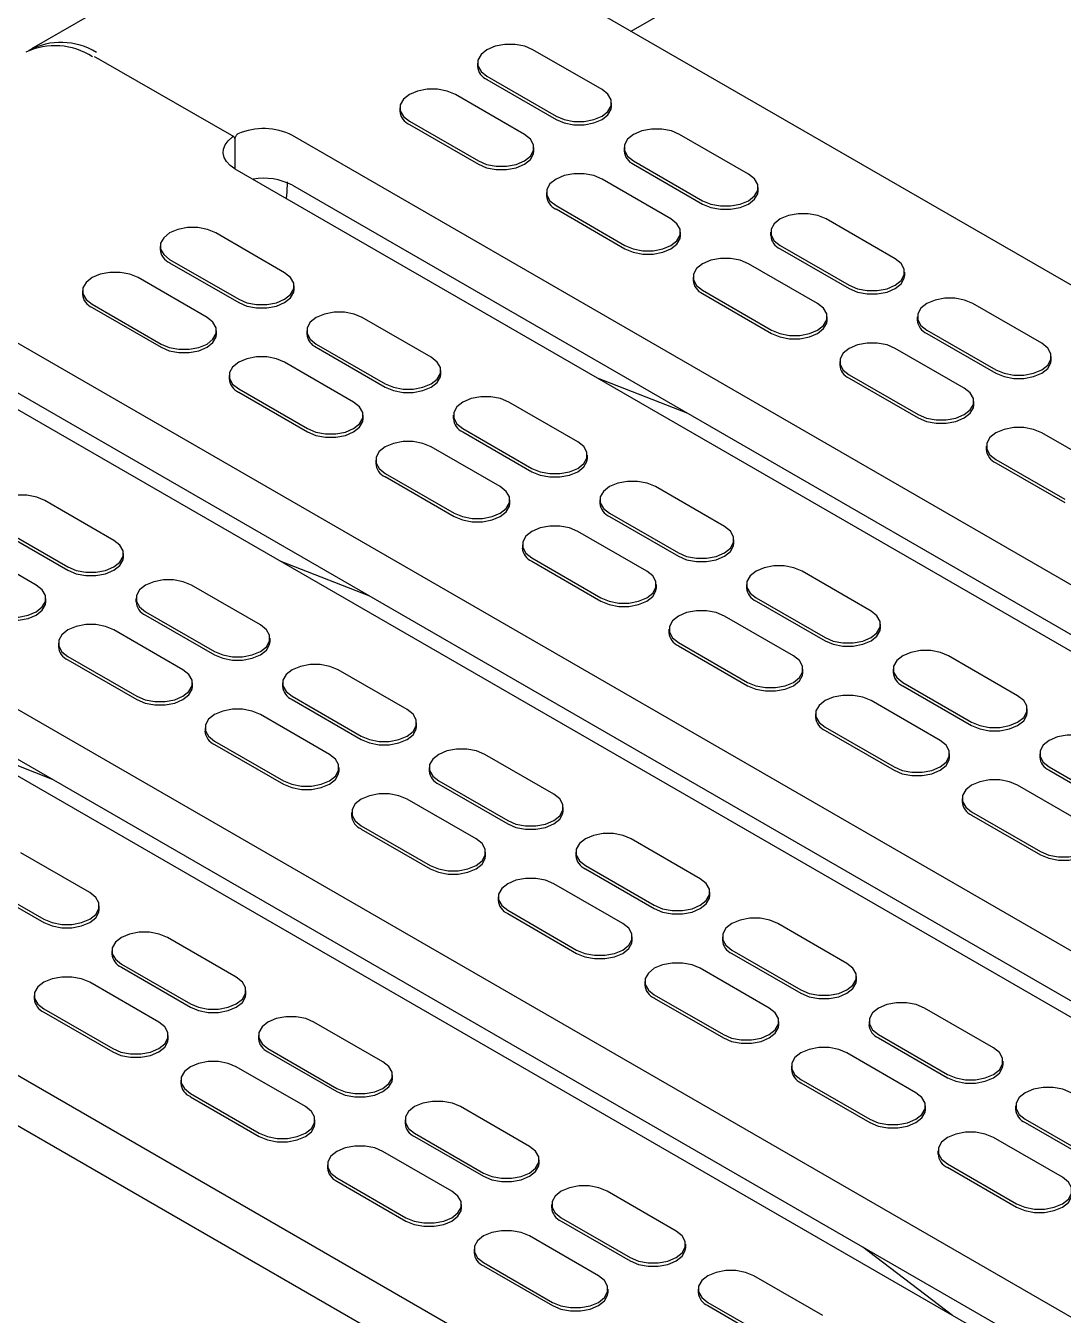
# Model space of a CAD drawing. Extents: x 0 to 1823, y 0 to 1336.
# Drawn here: x 1229.1 to 1356.7, y 552.9 to 711.6 of the extents above; entities that cross this region are included whole.
import ezdxf

# ---------------------------------------------------------------- set-up
doc = ezdxf.new("R2010")
doc.units = 0
doc.header["$LTSCALE"] = 10
doc.header["$MEASUREMENT"] = 0
doc.layers.get('0').update_dxf_attribs({"linetype": 'CONTINUOUS'})

msp = doc.modelspace()

# ---------------------------------------------------------------- linework, layer by layer
at = {"color": 7, "linetype": 'Continuous', "lineweight": 25}
for p, q in [((1303.6, 710.91), (1350.36, 737.9)), ((1268.16, 730.86), (1229.83, 708.73)), ((1293.88, 716.52), (1476.31, 611.2)), ((1238.13, 707.48), (1237.59, 707.77)), ((1300, 703.72), (1291.51, 708.62)), ((1254.75, 697.89), (1238.13, 707.48)), ((1284.68, 706.99), (1284.68, 706.58)), ((1285.85, 705.36), (1294.34, 700.46)), ((1285.85, 704.95), (1294.34, 700.05)), ((1290.45, 698.21), (1281.96, 703.11)), ((1275.14, 701.48), (1275.14, 701.07)), ((1301.17, 701.68), (1301.17, 702.09)), ((1276.31, 699.85), (1284.79, 694.95)), ((1276.31, 699.44), (1284.79, 694.54)), ((1318.03, 693.31), (1309.54, 698.21)), ((1254.85, 697.66), (1254.85, 693.99)), ((1444.35, 592.75), (1261.92, 698.07)), ((1291.62, 696.17), (1291.62, 696.58)), ((1302.71, 696.58), (1302.71, 696.17)), ((1254.85, 693.99), (1437.28, 588.67)), ((1303.89, 694.95), (1312.37, 690.05)), ((1303.89, 694.54), (1312.37, 689.64)), ((1261.92, 691.95), (1442.11, 587.92)), ((1308.48, 687.8), (1300, 692.7)), ((1293.17, 691.07), (1293.17, 690.66)), ((1319.2, 691.27), (1319.2, 691.68)), ((1294.34, 689.44), (1302.82, 684.54)), ((1294.34, 689.03), (1302.82, 684.13)), ((1336.06, 682.91), (1327.57, 687.8)), ((1260.96, 681.19), (1252.48, 686.09)), ((1309.65, 685.76), (1309.65, 686.17)), ((1320.74, 686.17), (1320.74, 685.76)), ((1245.65, 684.46), (1245.65, 684.05)), ((1321.92, 684.54), (1330.4, 679.64)), ((1321.92, 684.13), (1330.4, 679.23)), ((1246.82, 682.82), (1255.31, 677.93)), ((1246.82, 682.42), (1255.31, 677.52)), ((1326.51, 677.39), (1318.03, 682.29)), ((1337.23, 680.86), (1337.23, 681.27)), ((1251.42, 675.68), (1242.93, 680.58)), ((1262.14, 679.15), (1262.14, 679.56)), ((1311.2, 680.66), (1311.2, 680.25)), ((1236.1, 678.95), (1236.1, 678.54)), ((1312.37, 679.03), (1320.86, 674.13)), ((1312.37, 678.62), (1320.86, 673.72)), ((1237.28, 677.31), (1245.76, 672.41)), ((1237.28, 676.9), (1245.76, 672.01)), ((1354.09, 672.5), (1345.6, 677.39)), ((1405.32, 570.22), (1222.89, 675.54)), ((1279, 670.78), (1270.51, 675.68)), ((1327.68, 675.35), (1327.68, 675.76)), ((1338.78, 675.76), (1338.78, 675.35)), ((1252.59, 673.64), (1252.59, 674.05)), ((1263.68, 674.05), (1263.68, 673.64)), ((1339.95, 674.13), (1348.43, 669.23)), ((1339.95, 673.72), (1348.43, 668.82)), ((1215.82, 671.46), (1398.25, 566.14)), ((1264.85, 672.41), (1273.34, 667.52)), ((1264.85, 672.01), (1273.34, 667.11)), ((1344.54, 666.99), (1336.06, 671.88)), ((1269.45, 665.27), (1260.96, 670.17)), ((1329.23, 670.25), (1329.23, 669.84)), ((1355.26, 670.45), (1355.26, 670.86)), ((1222.89, 669.41), (1403.08, 565.39)), ((1254.14, 668.54), (1254.14, 668.13)), ((1280.17, 668.74), (1280.17, 669.15)), ((1299.4, 668.27), (1310.42, 663.95)), ((1330.4, 668.62), (1338.89, 663.72)), ((1330.4, 668.21), (1338.89, 663.31)), ((1255.31, 666.9), (1263.79, 662.01)), ((1255.31, 666.5), (1263.79, 661.6)), ((1297.03, 660.37), (1288.54, 665.27)), ((1345.72, 664.94), (1345.72, 665.35)), ((1270.62, 663.23), (1270.62, 663.64)), ((1281.71, 663.64), (1281.71, 663.23)), ((1282.88, 662.01), (1291.37, 657.11)), ((1282.88, 661.6), (1291.37, 656.7)), ((1362.58, 656.58), (1354.09, 661.47)), ((1287.48, 654.86), (1279, 659.76)), ((1298.2, 658.33), (1298.2, 658.74)), ((1347.26, 659.84), (1347.26, 659.43)), ((1272.17, 658.13), (1272.17, 657.72)), ((1348.43, 658.21), (1356.92, 653.31)), ((1348.43, 657.8), (1356.92, 652.9)), ((1273.34, 656.49), (1281.82, 651.6)), ((1273.34, 656.09), (1281.82, 651.19)), ((1315.06, 649.96), (1306.57, 654.86)), ((1366.29, 547.69), (1183.85, 653)), ((1239.96, 648.25), (1231.48, 653.15)), ((1288.65, 652.82), (1288.65, 653.23)), ((1299.74, 653.23), (1299.74, 652.82)), ((1300.92, 651.6), (1309.4, 646.7)), ((1300.92, 651.19), (1309.4, 646.29)), ((1225.82, 649.88), (1234.31, 644.98)), ((1225.82, 649.47), (1234.31, 644.57)), ((1305.51, 644.45), (1297.03, 649.35)), ((1176.78, 648.92), (1359.22, 543.61)), ((1230.42, 642.74), (1221.93, 647.64)), ((1290.2, 647.72), (1290.2, 647.31)), ((1316.23, 647.92), (1316.23, 648.33)), ((1183.85, 646.88), (1364.04, 542.86)), ((1241.13, 646.21), (1241.13, 646.62)), ((1291.37, 646.09), (1299.85, 641.19)), ((1260.37, 645.74), (1271.39, 641.41)), ((1291.37, 645.68), (1299.85, 640.78)), ((1333.09, 639.55), (1324.6, 644.45)), ((1257.99, 637.84), (1249.51, 642.74)), ((1306.68, 642.41), (1306.68, 642.82)), ((1317.78, 642.82), (1317.78, 642.41)), ((1231.59, 640.7), (1231.59, 641.11)), ((1242.68, 641.11), (1242.68, 640.7)), ((1318.95, 641.19), (1327.43, 636.29)), ((1243.85, 639.47), (1252.34, 634.57)), ((1318.95, 640.78), (1327.43, 635.88)), ((1243.85, 639.06), (1252.34, 634.17)), ((1323.54, 634.04), (1315.06, 638.94)), ((1334.26, 637.51), (1334.26, 637.92)), ((1248.45, 632.33), (1239.96, 637.23)), ((1308.23, 637.31), (1308.23, 636.9)), ((1233.13, 635.59), (1233.13, 635.19)), ((1259.17, 635.8), (1259.17, 636.21)), ((1309.4, 635.68), (1317.89, 630.78)), ((1309.4, 635.27), (1317.89, 630.37)), ((1234.31, 633.96), (1242.79, 629.06)), ((1234.31, 633.55), (1242.79, 628.65)), ((1351.12, 629.14), (1342.63, 634.04)), ((1276.03, 627.43), (1267.54, 632.33)), ((1324.71, 632), (1324.71, 632.41)), ((1335.81, 632.41), (1335.81, 632)), ((1327.26, 525.15), (1144.82, 630.47)), ((1249.62, 630.29), (1249.62, 630.7)), ((1260.71, 630.7), (1260.71, 630.29)), ((1336.98, 630.78), (1345.46, 625.88)), ((1336.98, 630.37), (1345.46, 625.47)), ((1261.88, 629.06), (1270.37, 624.16)), ((1261.88, 628.65), (1270.37, 623.76)), ((1341.57, 623.63), (1333.09, 628.53)), ((1266.48, 621.92), (1257.99, 626.82)), ((1326.26, 626.9), (1326.26, 626.49)), ((1352.29, 627.1), (1352.29, 627.51)), ((1251.17, 625.19), (1251.17, 624.78)), ((1277.2, 625.39), (1277.2, 625.8)), ((1327.43, 625.27), (1335.92, 620.37)), ((1144.82, 624.35), (1327.26, 519.03)), ((1327.43, 624.86), (1335.92, 619.96)), ((1221.34, 623.2), (1232.36, 618.88)), ((1252.34, 623.55), (1260.82, 618.65)), ((1252.34, 623.14), (1260.82, 618.25)), ((1342.75, 621.59), (1342.75, 622)), ((1353.84, 622), (1353.84, 621.59)), ((1294.06, 617.02), (1285.57, 621.92)), ((1267.65, 619.88), (1267.65, 620.29)), ((1278.74, 620.29), (1278.74, 619.88)), ((1355.01, 620.37), (1363.49, 615.47)), ((1355.01, 619.96), (1363.49, 615.06)), ((1279.91, 618.65), (1288.4, 613.76)), ((1279.91, 618.25), (1288.4, 613.35)), ((1359.61, 613.22), (1351.12, 618.12)), ((1284.51, 611.51), (1276.03, 616.41)), ((1344.29, 616.49), (1344.29, 616.08)), ((1269.2, 614.78), (1269.2, 614.37)), ((1295.23, 614.98), (1295.23, 615.39)), ((1345.46, 614.86), (1353.95, 609.96)), ((1345.46, 614.45), (1353.95, 609.55)), ((1270.37, 613.14), (1278.85, 608.24)), ((1270.37, 612.73), (1278.85, 607.84)), ((1312.09, 606.61), (1303.6, 611.51)), ((1236.99, 604.9), (1228.51, 609.8)), ((1285.68, 609.47), (1285.68, 609.88)), ((1296.77, 609.88), (1296.77, 609.47)), ((1297.95, 608.24), (1306.43, 603.35)), ((1297.95, 607.84), (1306.43, 602.94)), ((1222.85, 606.53), (1231.34, 601.63)), ((1222.85, 606.12), (1231.34, 601.22)), ((1302.54, 601.1), (1294.06, 606)), ((1313.26, 604.57), (1313.26, 604.98)), ((1238.16, 602.86), (1238.16, 603.26)), ((1287.23, 604.37), (1287.23, 603.96)), ((1288.4, 602.73), (1296.88, 597.84)), ((1288.4, 602.33), (1296.88, 597.43)), ((1330.12, 596.2), (1321.63, 601.1)), ((1255.02, 594.49), (1246.54, 599.39)), ((1303.71, 599.06), (1303.71, 599.47)), ((1314.81, 599.47), (1314.81, 599.06)), ((1239.71, 597.75), (1239.71, 597.35)), ((1315.98, 597.84), (1324.46, 592.94)), ((1315.98, 597.43), (1324.46, 592.53)), ((1240.88, 596.12), (1249.37, 591.22)), ((1240.88, 595.71), (1249.37, 590.81)), ((1320.57, 590.69), (1312.09, 595.59)), ((1245.48, 588.98), (1236.99, 593.88)), ((1305.26, 593.96), (1305.26, 593.55)), ((1331.29, 594.16), (1331.29, 594.57)), ((1230.16, 592.24), (1230.16, 591.83)), ((1256.2, 592.45), (1256.2, 592.86)), ((1306.43, 592.32), (1314.92, 587.43)), ((1306.43, 591.92), (1314.92, 587.02)), ((1231.34, 590.61), (1239.82, 585.71)), ((1348.15, 585.79), (1339.66, 590.69)), ((1231.34, 590.2), (1239.82, 585.3)), ((1273.06, 584.08), (1264.57, 588.98)), ((1321.74, 588.65), (1321.74, 589.06)), ((1332.84, 589.06), (1332.84, 588.65)), ((1246.65, 586.94), (1246.65, 587.34)), ((1257.74, 587.34), (1257.74, 586.94)), ((1334.01, 587.43), (1342.49, 582.53)), ((1258.91, 585.71), (1267.4, 580.81)), ((1334.01, 587.02), (1342.49, 582.12)), ((1258.91, 585.3), (1267.4, 580.41)), ((1338.6, 580.28), (1330.12, 585.18)), ((1349.32, 583.75), (1349.32, 584.16)), ((1263.51, 578.57), (1255.02, 583.47)), ((1274.23, 582.04), (1274.23, 582.45)), ((1323.29, 583.55), (1323.29, 583.14)), ((1248.2, 581.83), (1248.2, 581.43)), ((1324.46, 581.92), (1332.95, 577.02)), ((1324.46, 581.51), (1332.95, 576.61)), ((1249.37, 580.2), (1257.85, 575.3)), ((1249.37, 579.79), (1257.85, 574.89)), ((1291.09, 573.67), (1282.6, 578.57)), ((1339.78, 578.24), (1339.78, 578.65)), ((1350.87, 578.65), (1350.87, 578.24)), ((1264.68, 576.53), (1264.68, 576.94)), ((1275.77, 576.94), (1275.77, 576.53)), ((1352.04, 577.02), (1360.52, 572.12)), ((1352.04, 576.61), (1360.52, 571.71)), ((1276.94, 575.3), (1285.43, 570.4)), ((1276.94, 574.89), (1285.43, 570)), ((1356.64, 569.87), (1348.15, 574.77)), ((1281.54, 568.16), (1273.06, 573.06)), ((1341.32, 573.14), (1341.32, 572.73)), ((1266.23, 571.42), (1266.23, 571.02)), ((1292.26, 571.63), (1292.26, 572.04)), ((1342.49, 571.51), (1350.98, 566.61)), ((1267.4, 569.79), (1275.88, 564.89)), ((1342.49, 571.1), (1350.98, 566.2)), ((1267.4, 569.38), (1275.88, 564.49)), ((1309.12, 563.26), (1300.63, 568.16)), ((1282.71, 566.12), (1282.71, 566.53)), ((1293.8, 566.53), (1293.8, 566.12)), ((1294.98, 564.89), (1303.46, 560)), ((1294.98, 564.49), (1303.46, 559.59)), ((1299.57, 557.75), (1291.09, 562.65)), ((1284.26, 561.02), (1284.26, 560.61)), ((1310.29, 561.22), (1310.29, 561.63)), ((1332.07, 561.32), (1343.09, 552.92)), ((1285.43, 559.38), (1293.92, 554.48)), ((1285.43, 558.97), (1293.92, 554.08)), ((1327.15, 552.85), (1318.66, 557.75)), ((1300.74, 555.71), (1300.74, 556.12)), ((1311.84, 556.12), (1311.84, 555.71)), ((1313.01, 554.48), (1321.49, 549.59)), ((1313.01, 554.08), (1321.49, 549.18))]:
    msp.add_line(p, q, dxfattribs=at)
at = {"color": 7, "linetype": 'Continuous', "lineweight": 25, "flags": 128}
for points in [[(1291.51, 708.62), (1290.5, 709.05), (1289.31, 709.27), (1288.06, 709.27), (1286.87, 709.05), (1285.85, 708.62), (1285.12, 708.04), (1284.73, 707.35), (1284.73, 706.63), (1285.12, 705.94), (1285.85, 705.36)], [(1281.96, 703.11), (1280.95, 703.54), (1279.76, 703.76), (1278.51, 703.76), (1277.32, 703.54), (1276.31, 703.11), (1275.57, 702.53), (1275.19, 701.84), (1275.19, 701.12), (1275.57, 700.43), (1276.31, 699.85)], [(1294.34, 700.46), (1295.35, 700.03), (1296.54, 699.81), (1297.79, 699.81), (1298.98, 700.03), (1300, 700.46), (1300.73, 701.04), (1301.12, 701.73), (1301.12, 702.45), (1300.73, 703.14), (1300, 703.72)], [(1294.34, 700.05), (1295.35, 699.63), (1296.54, 699.4), (1297.79, 699.4), (1298.98, 699.63), (1300, 700.05), (1300.73, 700.63), (1301.12, 701.32), (1301.17, 701.68)], [(1284.79, 694.95), (1285.81, 694.52), (1287, 694.3), (1288.25, 694.3), (1289.44, 694.52), (1290.45, 694.95), (1291.19, 695.53), (1291.57, 696.22), (1291.57, 696.94), (1291.19, 697.63), (1290.45, 698.21)], [(1309.54, 698.21), (1308.53, 698.64), (1307.34, 698.86), (1306.09, 698.86), (1304.9, 698.64), (1303.89, 698.21), (1303.15, 697.63), (1302.76, 696.94), (1302.76, 696.22), (1303.15, 695.53), (1303.89, 694.95)], [(1254.85, 693.99), (1254.26, 694.4), (1253.81, 694.86), (1253.52, 695.36), (1253.39, 695.88), (1253.43, 696.41), (1253.63, 696.93), (1254, 697.42), (1254.51, 697.86)], [(1284.79, 694.54), (1285.81, 694.11), (1287, 693.89), (1288.25, 693.89), (1289.44, 694.11), (1290.45, 694.54), (1291.19, 695.12), (1291.57, 695.81), (1291.62, 696.17)], [(1261.28, 692.39), (1261.23, 691.08), (1261.15, 690.35)], [(1300, 692.7), (1298.98, 693.13), (1297.79, 693.35), (1296.54, 693.35), (1295.35, 693.13), (1294.34, 692.7), (1293.6, 692.12), (1293.22, 691.43), (1293.22, 690.71), (1293.6, 690.02), (1294.34, 689.44)], [(1312.37, 690.05), (1313.38, 689.62), (1314.57, 689.4), (1315.82, 689.4), (1317.01, 689.62), (1318.03, 690.05), (1318.76, 690.63), (1319.15, 691.32), (1319.15, 692.04), (1318.76, 692.73), (1318.03, 693.31)], [(1312.37, 689.64), (1313.38, 689.22), (1314.57, 688.99), (1315.82, 688.99), (1317.01, 689.22), (1318.03, 689.64), (1318.76, 690.23), (1319.15, 690.91), (1319.2, 691.27)], [(1302.82, 684.54), (1303.84, 684.11), (1305.03, 683.89), (1306.28, 683.89), (1307.47, 684.11), (1308.48, 684.54), (1309.22, 685.12), (1309.6, 685.81), (1309.6, 686.53), (1309.22, 687.22), (1308.48, 687.8)], [(1327.57, 687.8), (1326.56, 688.23), (1325.37, 688.45), (1324.12, 688.45), (1322.93, 688.23), (1321.92, 687.8), (1321.18, 687.22), (1320.79, 686.53), (1320.79, 685.81), (1321.18, 685.12), (1321.92, 684.54)], [(1252.48, 686.09), (1251.47, 686.51), (1250.28, 686.74), (1249.02, 686.74), (1247.83, 686.51), (1246.82, 686.09), (1246.09, 685.5), (1245.7, 684.82), (1245.7, 684.1), (1246.09, 683.41), (1246.82, 682.82)], [(1302.82, 684.13), (1303.84, 683.71), (1305.03, 683.48), (1306.28, 683.48), (1307.47, 683.71), (1308.48, 684.13), (1309.22, 684.71), (1309.6, 685.4), (1309.65, 685.76)], [(1318.03, 682.29), (1317.01, 682.72), (1315.82, 682.94), (1314.57, 682.94), (1313.38, 682.72), (1312.37, 682.29), (1311.63, 681.71), (1311.25, 681.02), (1311.25, 680.3), (1311.63, 679.61), (1312.37, 679.03)], [(1330.4, 679.64), (1331.41, 679.21), (1332.6, 678.99), (1333.86, 678.99), (1335.05, 679.21), (1336.06, 679.64), (1336.79, 680.22), (1337.18, 680.91), (1337.18, 681.63), (1336.79, 682.32), (1336.06, 682.91)], [(1242.93, 680.58), (1241.92, 681), (1240.73, 681.23), (1239.48, 681.23), (1238.29, 681), (1237.28, 680.58), (1236.54, 679.99), (1236.15, 679.31), (1236.15, 678.58), (1236.54, 677.9), (1237.28, 677.31)], [(1255.31, 677.93), (1256.32, 677.5), (1257.51, 677.28), (1258.76, 677.28), (1259.95, 677.5), (1260.96, 677.93), (1261.7, 678.51), (1262.09, 679.2), (1262.09, 679.92), (1261.7, 680.61), (1260.96, 681.19)], [(1330.4, 679.23), (1331.41, 678.81), (1332.6, 678.58), (1333.86, 678.58), (1335.05, 678.81), (1336.06, 679.23), (1336.79, 679.82), (1337.18, 680.5), (1337.23, 680.86)], [(1255.31, 677.52), (1256.32, 677.09), (1257.51, 676.87), (1258.76, 676.87), (1259.95, 677.09), (1260.96, 677.52), (1261.7, 678.1), (1262.09, 678.79), (1262.14, 679.15)], [(1345.6, 677.39), (1344.59, 677.82), (1343.4, 678.04), (1342.15, 678.04), (1340.96, 677.82), (1339.95, 677.39), (1339.21, 676.81), (1338.83, 676.12), (1338.83, 675.4), (1339.21, 674.71), (1339.95, 674.13)], [(1270.51, 675.68), (1269.5, 676.1), (1268.31, 676.33), (1267.06, 676.33), (1265.87, 676.1), (1264.85, 675.68), (1264.12, 675.1), (1263.73, 674.41), (1263.73, 673.69), (1264.12, 673), (1264.85, 672.41)], [(1320.86, 674.13), (1321.87, 673.7), (1323.06, 673.48), (1324.31, 673.48), (1325.5, 673.7), (1326.51, 674.13), (1327.25, 674.71), (1327.63, 675.4), (1327.63, 676.12), (1327.25, 676.81), (1326.51, 677.39)], [(1245.76, 672.41), (1246.77, 671.99), (1247.96, 671.77), (1249.22, 671.77), (1250.41, 671.99), (1251.42, 672.41), (1252.15, 673), (1252.54, 673.69), (1252.54, 674.41), (1252.15, 675.1), (1251.42, 675.68)], [(1320.86, 673.72), (1321.87, 673.3), (1323.06, 673.07), (1324.31, 673.07), (1325.5, 673.3), (1326.51, 673.72), (1327.25, 674.31), (1327.63, 674.99), (1327.68, 675.35)], [(1245.76, 672.01), (1246.77, 671.58), (1247.96, 671.36), (1249.22, 671.36), (1250.41, 671.58), (1251.42, 672.01), (1252.15, 672.59), (1252.54, 673.28), (1252.59, 673.64)], [(1336.06, 671.88), (1335.05, 672.31), (1333.86, 672.53), (1332.6, 672.53), (1331.41, 672.31), (1330.4, 671.88), (1329.67, 671.3), (1329.28, 670.61), (1329.28, 669.89), (1329.67, 669.2), (1330.4, 668.62)], [(1348.43, 669.23), (1349.45, 668.81), (1350.64, 668.58), (1351.89, 668.58), (1353.08, 668.81), (1354.09, 669.23), (1354.83, 669.81), (1355.21, 670.5), (1355.21, 671.22), (1354.83, 671.91), (1354.09, 672.5)], [(1260.96, 670.17), (1259.95, 670.59), (1258.76, 670.82), (1257.51, 670.82), (1256.32, 670.59), (1255.31, 670.17), (1254.57, 669.58), (1254.18, 668.9), (1254.18, 668.18), (1254.57, 667.49), (1255.31, 666.9)], [(1273.34, 667.52), (1274.35, 667.09), (1275.54, 666.87), (1276.79, 666.87), (1277.98, 667.09), (1279, 667.52), (1279.73, 668.1), (1280.12, 668.79), (1280.12, 669.51), (1279.73, 670.2), (1279, 670.78)], [(1348.43, 668.82), (1349.45, 668.4), (1350.64, 668.17), (1351.89, 668.17), (1353.08, 668.4), (1354.09, 668.82), (1354.83, 669.41), (1355.21, 670.09), (1355.26, 670.45)], [(1273.34, 667.11), (1274.35, 666.68), (1275.54, 666.46), (1276.79, 666.46), (1277.98, 666.68), (1279, 667.11), (1279.73, 667.69), (1280.12, 668.38), (1280.17, 668.74)], [(1338.89, 663.72), (1339.9, 663.3), (1341.09, 663.07), (1342.34, 663.07), (1343.53, 663.3), (1344.54, 663.72), (1345.28, 664.3), (1345.67, 664.99), (1345.67, 665.71), (1345.28, 666.4), (1344.54, 666.99)], [(1263.79, 662.01), (1264.8, 661.58), (1265.99, 661.36), (1267.25, 661.36), (1268.44, 661.58), (1269.45, 662.01), (1270.18, 662.59), (1270.57, 663.28), (1270.57, 664), (1270.18, 664.69), (1269.45, 665.27)], [(1288.54, 665.27), (1287.53, 665.7), (1286.34, 665.92), (1285.09, 665.92), (1283.9, 665.7), (1282.88, 665.27), (1282.15, 664.69), (1281.76, 664), (1281.76, 663.28), (1282.15, 662.59), (1282.88, 662.01)], [(1338.89, 663.31), (1339.9, 662.89), (1341.09, 662.66), (1342.34, 662.66), (1343.53, 662.89), (1344.54, 663.31), (1345.28, 663.9), (1345.67, 664.58), (1345.72, 664.94)], [(1263.79, 661.6), (1264.8, 661.17), (1265.99, 660.95), (1267.25, 660.95), (1268.44, 661.17), (1269.45, 661.6), (1270.18, 662.18), (1270.57, 662.87), (1270.62, 663.23)], [(1354.09, 661.47), (1353.08, 661.9), (1351.89, 662.12), (1350.64, 662.12), (1349.45, 661.9), (1348.43, 661.47), (1347.7, 660.89), (1347.31, 660.2), (1347.31, 659.48), (1347.7, 658.79), (1348.43, 658.21)], [(1279, 659.76), (1277.98, 660.18), (1276.79, 660.41), (1275.54, 660.41), (1274.35, 660.18), (1273.34, 659.76), (1272.6, 659.18), (1272.22, 658.49), (1272.22, 657.77), (1272.6, 657.08), (1273.34, 656.49)], [(1291.37, 657.11), (1292.38, 656.68), (1293.57, 656.46), (1294.82, 656.46), (1296.01, 656.68), (1297.03, 657.11), (1297.76, 657.69), (1298.15, 658.38), (1298.15, 659.1), (1297.76, 659.79), (1297.03, 660.37)], [(1291.37, 656.7), (1292.38, 656.27), (1293.57, 656.05), (1294.82, 656.05), (1296.01, 656.27), (1297.03, 656.7), (1297.76, 657.28), (1298.15, 657.97), (1298.2, 658.33)], [(1306.57, 654.86), (1305.56, 655.29), (1304.37, 655.51), (1303.12, 655.51), (1301.93, 655.29), (1300.92, 654.86), (1300.18, 654.28), (1299.79, 653.59), (1299.79, 652.87), (1300.18, 652.18), (1300.92, 651.6)], [(1231.48, 653.15), (1230.47, 653.57), (1229.27, 653.8), (1228.02, 653.8), (1226.83, 653.57), (1225.82, 653.15), (1225.09, 652.56), (1224.7, 651.88), (1224.7, 651.15), (1225.09, 650.47), (1225.82, 649.88)], [(1281.82, 651.6), (1282.84, 651.17), (1284.03, 650.95), (1285.28, 650.95), (1286.47, 651.17), (1287.48, 651.6), (1288.22, 652.18), (1288.6, 652.87), (1288.6, 653.59), (1288.22, 654.28), (1287.48, 654.86)], [(1281.82, 651.19), (1282.84, 650.76), (1284.03, 650.54), (1285.28, 650.54), (1286.47, 650.76), (1287.48, 651.19), (1288.22, 651.77), (1288.6, 652.46), (1288.65, 652.82)], [(1297.03, 649.35), (1296.01, 649.78), (1294.82, 650), (1293.57, 650), (1292.38, 649.78), (1291.37, 649.35), (1290.63, 648.77), (1290.25, 648.08), (1290.25, 647.36), (1290.63, 646.67), (1291.37, 646.09)], [(1309.4, 646.7), (1310.41, 646.27), (1311.6, 646.05), (1312.85, 646.05), (1314.05, 646.27), (1315.06, 646.7), (1315.79, 647.28), (1316.18, 647.97), (1316.18, 648.69), (1315.79, 649.38), (1315.06, 649.96)], [(1234.31, 644.98), (1235.32, 644.56), (1236.51, 644.34), (1237.76, 644.34), (1238.95, 644.56), (1239.96, 644.98), (1240.7, 645.57), (1241.09, 646.25), (1241.09, 646.98), (1240.7, 647.66), (1239.96, 648.25)], [(1309.4, 646.29), (1310.41, 645.86), (1311.6, 645.64), (1312.85, 645.64), (1314.05, 645.86), (1315.06, 646.29), (1315.79, 646.87), (1316.18, 647.56), (1316.23, 647.92)], [(1234.31, 644.57), (1235.32, 644.15), (1236.51, 643.93), (1237.76, 643.93), (1238.95, 644.15), (1239.96, 644.57), (1240.7, 645.16), (1241.09, 645.85), (1241.13, 646.21)], [(1299.85, 641.19), (1300.87, 640.76), (1302.06, 640.54), (1303.31, 640.54), (1304.5, 640.76), (1305.51, 641.19), (1306.25, 641.77), (1306.63, 642.46), (1306.63, 643.18), (1306.25, 643.87), (1305.51, 644.45)], [(1324.6, 644.45), (1323.59, 644.88), (1322.4, 645.1), (1321.15, 645.1), (1319.96, 644.88), (1318.95, 644.45), (1318.21, 643.87), (1317.82, 643.18), (1317.82, 642.46), (1318.21, 641.77), (1318.95, 641.19)], [(1224.76, 639.47), (1225.77, 639.05), (1226.96, 638.82), (1228.21, 638.82), (1229.4, 639.05), (1230.42, 639.47), (1231.15, 640.06), (1231.54, 640.74), (1231.54, 641.47), (1231.15, 642.15), (1230.42, 642.74)], [(1249.51, 642.74), (1248.5, 643.16), (1247.31, 643.39), (1246.05, 643.39), (1244.86, 643.16), (1243.85, 642.74), (1243.12, 642.15), (1242.73, 641.47), (1242.73, 640.74), (1243.12, 640.06), (1243.85, 639.47)], [(1299.85, 640.78), (1300.87, 640.35), (1302.06, 640.13), (1303.31, 640.13), (1304.5, 640.35), (1305.51, 640.78), (1306.25, 641.36), (1306.63, 642.05), (1306.68, 642.41)], [(1224.76, 639.06), (1225.77, 638.64), (1226.96, 638.42), (1228.21, 638.42), (1229.4, 638.64), (1230.42, 639.06), (1231.15, 639.65), (1231.54, 640.34), (1231.59, 640.7)], [(1315.06, 638.94), (1314.05, 639.37), (1312.85, 639.59), (1311.6, 639.59), (1310.41, 639.37), (1309.4, 638.94), (1308.67, 638.36), (1308.28, 637.67), (1308.28, 636.95), (1308.67, 636.26), (1309.4, 635.68)], [(1327.43, 636.29), (1328.44, 635.86), (1329.63, 635.64), (1330.89, 635.64), (1332.08, 635.86), (1333.09, 636.29), (1333.82, 636.87), (1334.21, 637.56), (1334.21, 638.28), (1333.82, 638.97), (1333.09, 639.55)], [(1239.96, 637.23), (1238.95, 637.65), (1237.76, 637.88), (1236.51, 637.88), (1235.32, 637.65), (1234.31, 637.23), (1233.57, 636.64), (1233.18, 635.96), (1233.18, 635.23), (1233.57, 634.55), (1234.31, 633.96)], [(1252.34, 634.57), (1253.35, 634.15), (1254.54, 633.93), (1255.79, 633.93), (1256.98, 634.15), (1257.99, 634.57), (1258.73, 635.16), (1259.12, 635.85), (1259.12, 636.57), (1258.73, 637.26), (1257.99, 637.84)], [(1327.43, 635.88), (1328.44, 635.46), (1329.63, 635.23), (1330.89, 635.23), (1332.08, 635.46), (1333.09, 635.88), (1333.82, 636.46), (1334.21, 637.15), (1334.26, 637.51)], [(1252.34, 634.17), (1253.35, 633.74), (1254.54, 633.52), (1255.79, 633.52), (1256.98, 633.74), (1257.99, 634.17), (1258.73, 634.75), (1259.12, 635.44), (1259.17, 635.8)], [(1342.63, 634.04), (1341.62, 634.47), (1340.43, 634.69), (1339.18, 634.69), (1337.99, 634.47), (1336.98, 634.04), (1336.24, 633.46), (1335.86, 632.77), (1335.86, 632.05), (1336.24, 631.36), (1336.98, 630.78)], [(1317.89, 630.78), (1318.9, 630.35), (1320.09, 630.13), (1321.34, 630.13), (1322.53, 630.35), (1323.54, 630.78), (1324.28, 631.36), (1324.67, 632.05), (1324.67, 632.77), (1324.28, 633.46), (1323.54, 634.04)], [(1242.79, 629.06), (1243.8, 628.64), (1244.99, 628.42), (1246.25, 628.42), (1247.44, 628.64), (1248.45, 629.06), (1249.18, 629.65), (1249.57, 630.33), (1249.57, 631.06), (1249.18, 631.74), (1248.45, 632.33)], [(1267.54, 632.33), (1266.53, 632.75), (1265.34, 632.98), (1264.09, 632.98), (1262.9, 632.75), (1261.88, 632.33), (1261.15, 631.74), (1260.76, 631.06), (1260.76, 630.33), (1261.15, 629.65), (1261.88, 629.06)], [(1317.89, 630.37), (1318.9, 629.94), (1320.09, 629.72), (1321.34, 629.72), (1322.53, 629.94), (1323.54, 630.37), (1324.28, 630.95), (1324.67, 631.64), (1324.71, 632)], [(1242.79, 628.65), (1243.8, 628.23), (1244.99, 628.01), (1246.25, 628.01), (1247.44, 628.23), (1248.45, 628.65), (1249.18, 629.24), (1249.57, 629.93), (1249.62, 630.29)], [(1333.09, 628.53), (1332.08, 628.96), (1330.89, 629.18), (1329.63, 629.18), (1328.44, 628.96), (1327.43, 628.53), (1326.7, 627.95), (1326.31, 627.26), (1326.31, 626.54), (1326.7, 625.85), (1327.43, 625.27)], [(1345.46, 625.88), (1346.48, 625.45), (1347.67, 625.23), (1348.92, 625.23), (1350.11, 625.45), (1351.12, 625.88), (1351.86, 626.46), (1352.24, 627.15), (1352.24, 627.87), (1351.86, 628.56), (1351.12, 629.14)], [(1257.99, 626.82), (1256.98, 627.24), (1255.79, 627.47), (1254.54, 627.47), (1253.35, 627.24), (1252.34, 626.82), (1251.6, 626.23), (1251.21, 625.55), (1251.21, 624.82), (1251.6, 624.14), (1252.34, 623.55)], [(1270.37, 624.16), (1271.38, 623.74), (1272.57, 623.52), (1273.82, 623.52), (1275.01, 623.74), (1276.03, 624.16), (1276.76, 624.75), (1277.15, 625.44), (1277.15, 626.16), (1276.76, 626.85), (1276.03, 627.43)], [(1345.46, 625.47), (1346.48, 625.05), (1347.67, 624.82), (1348.92, 624.82), (1350.11, 625.05), (1351.12, 625.47), (1351.86, 626.06), (1352.24, 626.74), (1352.29, 627.1)], [(1270.37, 623.76), (1271.38, 623.33), (1272.57, 623.11), (1273.82, 623.11), (1275.01, 623.33), (1276.03, 623.76), (1276.76, 624.34), (1277.15, 625.03), (1277.2, 625.39)], [(1335.92, 620.37), (1336.93, 619.94), (1338.12, 619.72), (1339.37, 619.72), (1340.56, 619.94), (1341.57, 620.37), (1342.31, 620.95), (1342.7, 621.64), (1342.7, 622.36), (1342.31, 623.05), (1341.57, 623.63)], [(1360.67, 623.63), (1359.65, 624.06), (1358.46, 624.28), (1357.21, 624.28), (1356.02, 624.06), (1355.01, 623.63), (1354.27, 623.05), (1353.89, 622.36), (1353.89, 621.64), (1354.27, 620.95), (1355.01, 620.37)], [(1285.57, 621.92), (1284.56, 622.34), (1283.37, 622.57), (1282.12, 622.57), (1280.93, 622.34), (1279.91, 621.92), (1279.18, 621.34), (1278.79, 620.65), (1278.79, 619.93), (1279.18, 619.24), (1279.91, 618.65)], [(1260.82, 618.65), (1261.83, 618.23), (1263.03, 618.01), (1264.28, 618.01), (1265.47, 618.23), (1266.48, 618.65), (1267.21, 619.24), (1267.6, 619.93), (1267.6, 620.65), (1267.21, 621.34), (1266.48, 621.92)], [(1335.92, 619.96), (1336.93, 619.54), (1338.12, 619.31), (1339.37, 619.31), (1340.56, 619.54), (1341.57, 619.96), (1342.31, 620.54), (1342.7, 621.23), (1342.75, 621.59)], [(1260.82, 618.25), (1261.83, 617.82), (1263.03, 617.6), (1264.28, 617.6), (1265.47, 617.82), (1266.48, 618.25), (1267.21, 618.83), (1267.6, 619.52), (1267.65, 619.88)], [(1351.12, 618.12), (1350.11, 618.55), (1348.92, 618.77), (1347.67, 618.77), (1346.48, 618.55), (1345.46, 618.12), (1344.73, 617.54), (1344.34, 616.85), (1344.34, 616.13), (1344.73, 615.44), (1345.46, 614.86)], [(1276.03, 616.41), (1275.01, 616.83), (1273.82, 617.06), (1272.57, 617.06), (1271.38, 616.83), (1270.37, 616.41), (1269.63, 615.82), (1269.25, 615.14), (1269.25, 614.41), (1269.63, 613.73), (1270.37, 613.14)], [(1288.4, 613.76), (1289.41, 613.33), (1290.6, 613.11), (1291.85, 613.11), (1293.04, 613.33), (1294.06, 613.76), (1294.79, 614.34), (1295.18, 615.03), (1295.18, 615.75), (1294.79, 616.44), (1294.06, 617.02)], [(1288.4, 613.35), (1289.41, 612.92), (1290.6, 612.7), (1291.85, 612.7), (1293.04, 612.92), (1294.06, 613.35), (1294.79, 613.93), (1295.18, 614.62), (1295.23, 614.98)], [(1353.95, 609.96), (1354.96, 609.53), (1356.15, 609.31), (1357.4, 609.31), (1358.59, 609.53), (1359.61, 609.96), (1360.34, 610.54), (1360.73, 611.23), (1360.73, 611.95), (1360.34, 612.64), (1359.61, 613.22)], [(1278.85, 608.24), (1279.87, 607.82), (1281.06, 607.6), (1282.31, 607.6), (1283.5, 607.82), (1284.51, 608.24), (1285.25, 608.83), (1285.63, 609.52), (1285.63, 610.24), (1285.25, 610.93), (1284.51, 611.51)], [(1303.6, 611.51), (1302.59, 611.94), (1301.4, 612.16), (1300.15, 612.16), (1298.96, 611.94), (1297.95, 611.51), (1297.21, 610.93), (1296.82, 610.24), (1296.82, 609.52), (1297.21, 608.83), (1297.95, 608.24)], [(1353.95, 609.55), (1354.96, 609.13), (1356.15, 608.9), (1357.4, 608.9), (1358.59, 609.13), (1359.61, 609.55), (1360.34, 610.14), (1360.73, 610.82), (1360.78, 611.18)], [(1278.85, 607.84), (1279.87, 607.41), (1281.06, 607.19), (1282.31, 607.19), (1283.5, 607.41), (1284.51, 607.84), (1285.25, 608.42), (1285.63, 609.11), (1285.68, 609.47)], [(1294.06, 606), (1293.04, 606.42), (1291.85, 606.65), (1290.6, 606.65), (1289.41, 606.42), (1288.4, 606), (1287.66, 605.42), (1287.28, 604.73), (1287.28, 604.01), (1287.66, 603.32), (1288.4, 602.73)], [(1306.43, 603.35), (1307.44, 602.92), (1308.63, 602.7), (1309.89, 602.7), (1311.08, 602.92), (1312.09, 603.35), (1312.82, 603.93), (1313.21, 604.62), (1313.21, 605.34), (1312.82, 606.03), (1312.09, 606.61)], [(1231.34, 601.63), (1232.35, 601.21), (1233.54, 600.98), (1234.79, 600.98), (1235.98, 601.21), (1236.99, 601.63), (1237.73, 602.22), (1238.12, 602.9), (1238.12, 603.63), (1237.73, 604.31), (1236.99, 604.9)], [(1306.43, 602.94), (1307.44, 602.51), (1308.63, 602.29), (1309.89, 602.29), (1311.08, 602.51), (1312.09, 602.94), (1312.82, 603.52), (1313.21, 604.21), (1313.26, 604.57)], [(1231.34, 601.22), (1232.35, 600.8), (1233.54, 600.58), (1234.79, 600.58), (1235.98, 600.8), (1236.99, 601.22), (1237.73, 601.81), (1238.12, 602.5), (1238.16, 602.86)], [(1321.63, 601.1), (1320.62, 601.53), (1319.43, 601.75), (1318.18, 601.75), (1316.99, 601.53), (1315.98, 601.1), (1315.24, 600.52), (1314.85, 599.83), (1314.85, 599.11), (1315.24, 598.42), (1315.98, 597.84)], [(1246.54, 599.39), (1245.53, 599.81), (1244.34, 600.03), (1243.08, 600.03), (1241.89, 599.81), (1240.88, 599.39), (1240.15, 598.8), (1239.76, 598.12), (1239.76, 597.39), (1240.15, 596.71), (1240.88, 596.12)], [(1296.88, 597.84), (1297.9, 597.41), (1299.09, 597.19), (1300.34, 597.19), (1301.53, 597.41), (1302.54, 597.84), (1303.28, 598.42), (1303.66, 599.11), (1303.66, 599.83), (1303.28, 600.52), (1302.54, 601.1)], [(1296.88, 597.43), (1297.9, 597), (1299.09, 596.78), (1300.34, 596.78), (1301.53, 597), (1302.54, 597.43), (1303.28, 598.01), (1303.66, 598.7), (1303.71, 599.06)], [(1312.09, 595.59), (1311.08, 596.02), (1309.89, 596.24), (1308.63, 596.24), (1307.44, 596.02), (1306.43, 595.59), (1305.7, 595.01), (1305.31, 594.32), (1305.31, 593.6), (1305.7, 592.91), (1306.43, 592.32)], [(1324.46, 592.94), (1325.47, 592.51), (1326.66, 592.29), (1327.92, 592.29), (1329.11, 592.51), (1330.12, 592.94), (1330.85, 593.52), (1331.24, 594.21), (1331.24, 594.93), (1330.85, 595.62), (1330.12, 596.2)], [(1236.99, 593.88), (1235.98, 594.3), (1234.79, 594.52), (1233.54, 594.52), (1232.35, 594.3), (1231.34, 593.88), (1230.6, 593.29), (1230.21, 592.6), (1230.21, 591.88), (1230.6, 591.19), (1231.34, 590.61)], [(1249.37, 591.22), (1250.38, 590.8), (1251.57, 590.57), (1252.82, 590.57), (1254.01, 590.8), (1255.02, 591.22), (1255.76, 591.81), (1256.15, 592.49), (1256.15, 593.22), (1255.76, 593.9), (1255.02, 594.49)], [(1324.46, 592.53), (1325.47, 592.1), (1326.66, 591.88), (1327.92, 591.88), (1329.11, 592.1), (1330.12, 592.53), (1330.85, 593.11), (1331.24, 593.8), (1331.29, 594.16)], [(1249.37, 590.81), (1250.38, 590.39), (1251.57, 590.17), (1252.82, 590.17), (1254.01, 590.39), (1255.02, 590.81), (1255.76, 591.4), (1256.15, 592.09), (1256.2, 592.45)], [(1314.92, 587.43), (1315.93, 587), (1317.12, 586.78), (1318.37, 586.78), (1319.56, 587), (1320.57, 587.43), (1321.31, 588.01), (1321.7, 588.7), (1321.7, 589.42), (1321.31, 590.11), (1320.57, 590.69)], [(1339.66, 590.69), (1338.65, 591.12), (1337.46, 591.34), (1336.21, 591.34), (1335.02, 591.12), (1334.01, 590.69), (1333.27, 590.11), (1332.89, 589.42), (1332.89, 588.7), (1333.27, 588.01), (1334.01, 587.43)], [(1239.82, 585.71), (1240.83, 585.29), (1242.02, 585.06), (1243.28, 585.06), (1244.47, 585.29), (1245.48, 585.71), (1246.21, 586.3), (1246.6, 586.98), (1246.6, 587.71), (1246.21, 588.39), (1245.48, 588.98)], [(1264.57, 588.98), (1263.56, 589.4), (1262.37, 589.63), (1261.12, 589.63), (1259.93, 589.4), (1258.91, 588.98), (1258.18, 588.39), (1257.79, 587.71), (1257.79, 586.98), (1258.18, 586.3), (1258.91, 585.71)], [(1314.92, 587.02), (1315.93, 586.59), (1317.12, 586.37), (1318.37, 586.37), (1319.56, 586.59), (1320.57, 587.02), (1321.31, 587.6), (1321.7, 588.29), (1321.74, 588.65)], [(1239.82, 585.3), (1240.83, 584.88), (1242.02, 584.66), (1243.28, 584.66), (1244.47, 584.88), (1245.48, 585.3), (1246.21, 585.89), (1246.6, 586.58), (1246.65, 586.94)], [(1330.12, 585.18), (1329.11, 585.61), (1327.92, 585.83), (1326.66, 585.83), (1325.47, 585.61), (1324.46, 585.18), (1323.73, 584.6), (1323.34, 583.91), (1323.34, 583.19), (1323.73, 582.5), (1324.46, 581.92)], [(1342.49, 582.53), (1343.51, 582.1), (1344.7, 581.88), (1345.95, 581.88), (1347.14, 582.1), (1348.15, 582.53), (1348.89, 583.11), (1349.27, 583.8), (1349.27, 584.52), (1348.89, 585.21), (1348.15, 585.79)], [(1255.02, 583.47), (1254.01, 583.89), (1252.82, 584.11), (1251.57, 584.11), (1250.38, 583.89), (1249.37, 583.47), (1248.63, 582.88), (1248.24, 582.2), (1248.24, 581.47), (1248.63, 580.79), (1249.37, 580.2)], [(1267.4, 580.81), (1268.41, 580.39), (1269.6, 580.17), (1270.85, 580.17), (1272.04, 580.39), (1273.06, 580.81), (1273.79, 581.4), (1274.18, 582.09), (1274.18, 582.81), (1273.79, 583.49), (1273.06, 584.08)], [(1342.49, 582.12), (1343.51, 581.69), (1344.7, 581.47), (1345.95, 581.47), (1347.14, 581.69), (1348.15, 582.12), (1348.89, 582.7), (1349.27, 583.39), (1349.32, 583.75)], [(1267.4, 580.41), (1268.41, 579.98), (1269.6, 579.76), (1270.85, 579.76), (1272.04, 579.98), (1273.06, 580.41), (1273.79, 580.99), (1274.18, 581.68), (1274.23, 582.04)], [(1357.7, 580.28), (1356.68, 580.71), (1355.49, 580.93), (1354.24, 580.93), (1353.05, 580.71), (1352.04, 580.28), (1351.3, 579.7), (1350.92, 579.01), (1350.92, 578.29), (1351.3, 577.6), (1352.04, 577.02)], [(1282.6, 578.57), (1281.59, 578.99), (1280.4, 579.22), (1279.15, 579.22), (1277.96, 578.99), (1276.94, 578.57), (1276.21, 577.98), (1275.82, 577.3), (1275.82, 576.57), (1276.21, 575.89), (1276.94, 575.3)], [(1332.95, 577.02), (1333.96, 576.59), (1335.15, 576.37), (1336.4, 576.37), (1337.59, 576.59), (1338.6, 577.02), (1339.34, 577.6), (1339.73, 578.29), (1339.73, 579.01), (1339.34, 579.7), (1338.6, 580.28)], [(1257.85, 575.3), (1258.87, 574.88), (1260.06, 574.65), (1261.31, 574.65), (1262.5, 574.88), (1263.51, 575.3), (1264.25, 575.89), (1264.63, 576.57), (1264.63, 577.3), (1264.25, 577.98), (1263.51, 578.57)], [(1332.95, 576.61), (1333.96, 576.18), (1335.15, 575.96), (1336.4, 575.96), (1337.59, 576.18), (1338.6, 576.61), (1339.34, 577.19), (1339.73, 577.88), (1339.78, 578.24)], [(1257.85, 574.89), (1258.87, 574.47), (1260.06, 574.25), (1261.31, 574.25), (1262.5, 574.47), (1263.51, 574.89), (1264.25, 575.48), (1264.63, 576.17), (1264.68, 576.53)], [(1348.15, 574.77), (1347.14, 575.2), (1345.95, 575.42), (1344.7, 575.42), (1343.51, 575.2), (1342.49, 574.77), (1341.76, 574.19), (1341.37, 573.5), (1341.37, 572.78), (1341.76, 572.09), (1342.49, 571.51)], [(1273.06, 573.06), (1272.04, 573.48), (1270.85, 573.71), (1269.6, 573.71), (1268.41, 573.48), (1267.4, 573.06), (1266.66, 572.47), (1266.28, 571.79), (1266.28, 571.06), (1266.66, 570.38), (1267.4, 569.79)], [(1285.43, 570.4), (1286.44, 569.98), (1287.63, 569.76), (1288.88, 569.76), (1290.07, 569.98), (1291.09, 570.4), (1291.82, 570.99), (1292.21, 571.68), (1292.21, 572.4), (1291.82, 573.09), (1291.09, 573.67)], [(1285.43, 570), (1286.44, 569.57), (1287.63, 569.35), (1288.88, 569.35), (1290.07, 569.57), (1291.09, 570), (1291.82, 570.58), (1292.21, 571.27), (1292.26, 571.63)], [(1350.98, 566.61), (1351.99, 566.18), (1353.18, 565.96), (1354.43, 565.96), (1355.62, 566.18), (1356.64, 566.61), (1357.37, 567.19), (1357.76, 567.88), (1357.76, 568.6), (1357.37, 569.29), (1356.64, 569.87)], [(1275.88, 564.89), (1276.9, 564.47), (1278.09, 564.25), (1279.34, 564.25), (1280.53, 564.47), (1281.54, 564.89), (1282.28, 565.48), (1282.66, 566.17), (1282.66, 566.89), (1282.28, 567.57), (1281.54, 568.16)], [(1300.63, 568.16), (1299.62, 568.58), (1298.43, 568.81), (1297.18, 568.81), (1295.99, 568.58), (1294.98, 568.16), (1294.24, 567.57), (1293.85, 566.89), (1293.85, 566.17), (1294.24, 565.48), (1294.98, 564.89)], [(1350.98, 566.2), (1351.99, 565.78), (1353.18, 565.55), (1354.43, 565.55), (1355.62, 565.78), (1356.64, 566.2), (1357.37, 566.78), (1357.76, 567.47), (1357.81, 567.83)], [(1275.88, 564.49), (1276.9, 564.06), (1278.09, 563.84), (1279.34, 563.84), (1280.53, 564.06), (1281.54, 564.49), (1282.28, 565.07), (1282.66, 565.76), (1282.71, 566.12)], [(1291.09, 562.65), (1290.07, 563.07), (1288.88, 563.3), (1287.63, 563.3), (1286.44, 563.07), (1285.43, 562.65), (1284.69, 562.06), (1284.31, 561.38), (1284.31, 560.65), (1284.69, 559.97), (1285.43, 559.38)], [(1303.46, 560), (1304.47, 559.57), (1305.66, 559.35), (1306.92, 559.35), (1308.11, 559.57), (1309.12, 560), (1309.85, 560.58), (1310.24, 561.27), (1310.24, 561.99), (1309.85, 562.68), (1309.12, 563.26)], [(1303.46, 559.59), (1304.47, 559.16), (1305.66, 558.94), (1306.92, 558.94), (1308.11, 559.16), (1309.12, 559.59), (1309.85, 560.17), (1310.24, 560.86), (1310.29, 561.22)], [(1293.92, 554.48), (1294.93, 554.06), (1296.12, 553.84), (1297.37, 553.84), (1298.56, 554.06), (1299.57, 554.48), (1300.31, 555.07), (1300.69, 555.76), (1300.69, 556.48), (1300.31, 557.17), (1299.57, 557.75)], [(1318.66, 557.75), (1317.65, 558.17), (1316.46, 558.4), (1315.21, 558.4), (1314.02, 558.17), (1313.01, 557.75), (1312.27, 557.17), (1311.88, 556.48), (1311.88, 555.76), (1312.27, 555.07), (1313.01, 554.48)], [(1293.92, 554.08), (1294.93, 553.65), (1296.12, 553.43), (1297.37, 553.43), (1298.56, 553.65), (1299.57, 554.08), (1300.31, 554.66), (1300.69, 555.35), (1300.74, 555.71)]]:
    msp.add_lwpolyline(points, dxfattribs=at)
at = {"color": 7, "linetype": 'Continuous', "lineweight": 25}
for centre, radius, start, end in [((1233.45, 701.23), 8.3, 58.1595, 118.5385), ((1232.72, 700.6), 8.52, 57.1641, 114.9302), ((1286.62, 706.73), 1.94, 184.5111, 246.8091), ((1277.07, 701.22), 1.94, 184.5106, 246.8092), ((1258.37, 691.15), 7.78, 62.8263, 113.8588), ((1304.65, 696.32), 1.94, 184.5111, 246.8091), ((1258.39, 685.15), 7.66, 62.603, 99.8011), ((1295.1, 690.81), 1.94, 184.5106, 246.8092), ((1322.68, 685.92), 1.94, 184.5115, 246.809), ((1247.59, 684.2), 1.94, 184.5111, 246.8092), ((1313.14, 680.4), 1.94, 184.5111, 246.8092), ((1238.04, 678.69), 1.94, 184.5111, 246.8092), ((1340.71, 675.51), 1.94, 184.5111, 246.8091), ((1265.62, 673.79), 1.94, 184.5111, 246.8092), ((1331.17, 670), 1.94, 184.5106, 246.8092), ((1256.07, 668.28), 1.94, 184.5111, 246.8092), ((1283.65, 663.38), 1.94, 184.5111, 246.8091), ((1349.2, 659.59), 1.94, 184.5106, 246.8092), ((1274.1, 657.87), 1.94, 184.5111, 246.8091), ((1301.68, 652.97), 1.94, 184.5111, 246.8092), ((1292.13, 647.46), 1.94, 184.5106, 246.8092), ((1319.71, 642.56), 1.94, 184.5111, 246.8092), ((1244.62, 640.85), 1.94, 184.5106, 246.8093), ((1310.17, 637.05), 1.94, 184.5111, 246.8092), ((1235.07, 635.34), 1.94, 184.5111, 246.809), ((1337.74, 632.15), 1.94, 184.5111, 246.8092), ((1262.65, 630.44), 1.94, 184.5106, 246.8098), ((1328.2, 626.64), 1.94, 184.5111, 246.8092), ((1253.1, 624.93), 1.94, 184.5111, 246.8091), ((1355.77, 621.75), 1.94, 184.5111, 246.809), ((1280.68, 620.03), 1.94, 184.5106, 246.8093), ((1346.23, 616.23), 1.94, 184.5111, 246.8091), ((1271.13, 614.52), 1.94, 184.5111, 246.8091), ((1298.71, 609.62), 1.94, 184.5106, 246.8093), ((1289.16, 604.11), 1.94, 184.5111, 246.8091), ((1316.74, 599.21), 1.94, 184.5106, 246.8092), ((1241.65, 597.5), 1.94, 184.5106, 246.8093), ((1307.2, 593.7), 1.94, 184.5111, 246.809), ((1232.1, 591.99), 1.94, 184.5115, 246.8087), ((1334.77, 588.8), 1.94, 184.5102, 246.8098), ((1259.68, 587.09), 1.94, 184.5106, 246.8093), ((1325.23, 583.29), 1.94, 184.5106, 246.8092), ((1250.13, 581.58), 1.94, 184.5115, 246.8087), ((1352.8, 578.39), 1.94, 184.5102, 246.8098), ((1277.71, 576.68), 1.94, 184.5106, 246.8092), ((1343.26, 572.88), 1.94, 184.5106, 246.8092), ((1268.16, 571.17), 1.94, 184.5115, 246.8087), ((1295.74, 566.27), 1.94, 184.5102, 246.8098), ((1286.19, 560.76), 1.94, 184.5111, 246.8089), ((1313.77, 555.86), 1.94, 184.5102, 246.8098)]:
    msp.add_arc(centre, radius, start, end, dxfattribs=at)
for points, knots in [([(1255.22, 698.26), (1255.18, 698.24), (1255.09, 698.19), (1254.98, 698.06), (1254.9, 697.91), (1254.85, 697.77), (1254.85, 697.69), (1254.85, 697.66)], [0, 0, 0, 0, 0.2143916, 0.4288171, 0.6426794, 0.8567919, 1, 1, 1, 1]), ([(1254.85, 697.66), (1254.84, 697.71), (1254.84, 697.79), (1254.78, 697.88), (1254.69, 697.92), (1254.59, 697.91), (1254.54, 697.87), (1254.51, 697.86)], [0, 0, 0, 0, 0.214461, 0.428923, 0.643289, 0.857282, 1, 1, 1, 1])]:
    msp.add_open_spline(points, degree=3, knots=knots, dxfattribs=at)

doc.saveas('drawing.dxf')
